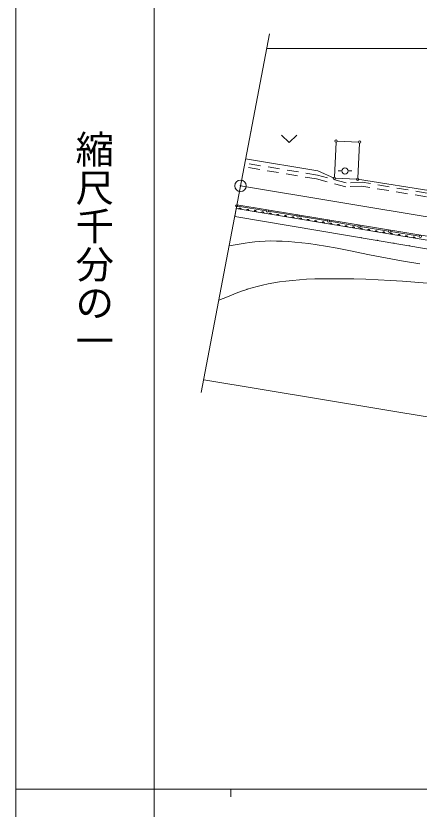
# Model space of a CAD drawing. Units: millimetres, scale not verified. Extents: x 40000 to 680000, y 20000 to 380000.
# Drawn here: x 40000 to 92525, y 202409 to 305897 of the extents above; entities that cross this region are included whole.
import ezdxf
from ezdxf.enums import TextEntityAlignment as Align

# ---------------------------------------------------------------- set-up
doc = ezdxf.new("R2010")
doc.units = ezdxf.units.MM
doc.header["$LTSCALE"] = 1000
doc.linetypes.add('DASHED', pattern=[7.5, 6, -1.5])
doc.linetypes.add('USER1', pattern=[2.5, 1.5, -1])
for name, color, linetype, lineweight in [('M-BGD', 7, 'Continuous', 13), ('M-BMK', 2, 'Continuous', 13), ('M-BMK-SRVR', 3, 'Continuous', 13), ('M-OTRS', 6, 'Continuous', 13), ('M-STR-HTXT', 7, 'Continuous', 13), ('M-TTL', 2, 'Continuous', 13), ('M-TTL-BAND', 7, 'Continuous', 13)]:
    doc.layers.add(name, color=color, linetype=linetype, lineweight=lineweight)
doc.styles.add('@ＭＳ ゴシック', font='')
doc.styles.get('@ＭＳ ゴシック').set_extended_font_data('@MS Gothic')

msp = doc.modelspace()

# ---------------------------------------------------------------- linework, layer by layer
at = {"layer": 'M-BGD', "linetype": 'DASHED'}
for p, q in [((70820, 291946), (70834, 291938)), ((70626, 290926), (70691, 290891))]:
    msp.add_line(p, q, dxfattribs=at)
at = {"layer": 'M-BGD'}
for p, q in [((81701, 289421), (81484, 284867)), ((84627, 289432), (81858, 289564)), ((84529, 284722), (84769, 289275)), ((69925, 287230), (79347, 285692)), ((79347, 285692), (81477, 284717)), ((82497, 285675), (81997, 285692)), ((83246, 285664), (83746, 285666)), ((81627, 284710), (84371, 284579)), ((84521, 284572), (115772, 279616)), ((68501, 279720), (68785, 281218)), ((122902, 271762), (68701, 280774)), ((122903, 271762), (68701, 280774)), ((122985, 272255), (68794, 281265)), ((68914, 281091), (72602, 280475)), ((68501, 279720), (94028, 275406)), ((72898, 280426), (76586, 279811)), ((76882, 279761), (80570, 279146)), ((80866, 279097), (84554, 278481)), ((84850, 278432), (88538, 277816)), ((88834, 277767), (92522, 277152)), ((64363, 257893), (64366, 257912))]:
    msp.add_line(p, q, dxfattribs=at)
at = {"layer": 'M-BGD', "linetype": 'USER1'}
for p, q in [((79269, 285118), (69823, 286692)), ((79162, 284629), (69729, 286197)), ((82959, 283596), (79162, 284629)), ((83014, 284099), (79269, 285118)), ((85060, 283690), (82959, 283596)), ((85091, 284192), (83014, 284099)), ((130480, 276102), (85060, 283690)), ((130563, 276595), (85091, 284192))]:
    msp.add_line(p, q, dxfattribs=at)
at = {"layer": 'M-BGD'}
for points in [[(74600, 290319), (75600, 289374), (76600, 290319)], [(69046, 280717), (69064, 280749), (69086, 280774), (69120, 280802), (69155, 280815), (69192, 280819), (69237, 280812), (69271, 280796), (69300, 280772), (69324, 280735), (69337, 280703), (69342, 280667)], [(70031, 280553), (70049, 280585), (70072, 280611), (70105, 280638), (70141, 280651), (70177, 280655), (70223, 280648), (70256, 280632), (70286, 280608), (70309, 280571), (70322, 280539), (70327, 280503)], [(71017, 280389), (71034, 280421), (71057, 280447), (71091, 280475), (71126, 280487), (71163, 280492), (71208, 280484), (71241, 280468), (71271, 280445), (71295, 280407), (71307, 280375), (71313, 280340)], [(72002, 280225), (72020, 280257), (72042, 280283), (72076, 280311), (72112, 280323), (72148, 280328), (72194, 280320), (72227, 280304), (72257, 280281), (72280, 280243), (72293, 280212), (72298, 280176)], [(72988, 280061), (73005, 280093), (73028, 280119), (73061, 280147), (73097, 280159), (73133, 280164), (73179, 280156), (73212, 280140), (73242, 280117), (73265, 280080), (73278, 280048), (73284, 280012)], [(73973, 279897), (73991, 279929), (74013, 279955), (74047, 279983), (74082, 279995), (74119, 280000), (74165, 279992), (74198, 279976), (74227, 279953), (74251, 279916), (74264, 279884), (74269, 279848)], [(74959, 279733), (74976, 279765), (74999, 279791), (75032, 279819), (75068, 279832), (75104, 279836), (75150, 279829), (75183, 279812), (75213, 279789), (75236, 279752), (75249, 279720), (75255, 279684)], [(75944, 279570), (75962, 279602), (75984, 279627), (76018, 279655), (76053, 279668), (76090, 279672), (76136, 279665), (76169, 279649), (76198, 279625), (76222, 279588), (76235, 279556), (76240, 279520)], [(76930, 279406), (76947, 279438), (76970, 279464), (77003, 279492), (77039, 279504), (77075, 279508), (77121, 279501), (77154, 279485), (77184, 279461), (77207, 279424), (77220, 279392), (77226, 279356)], [(77915, 279242), (77933, 279274), (77955, 279300), (77989, 279328), (78024, 279340), (78061, 279345), (78107, 279337), (78140, 279321), (78169, 279298), (78193, 279260), (78206, 279228), (78211, 279193)], [(78901, 279078), (78918, 279110), (78941, 279136), (78974, 279164), (79010, 279176), (79046, 279181), (79092, 279173), (79125, 279157), (79155, 279134), (79178, 279096), (79191, 279065), (79197, 279029)], [(79886, 278914), (79904, 278946), (79926, 278972), (79960, 279000), (79995, 279012), (80032, 279017), (80078, 279009), (80111, 278993), (80140, 278970), (80164, 278933), (80177, 278901), (80182, 278865)], [(80872, 278750), (80889, 278782), (80912, 278808), (80945, 278836), (80981, 278848), (81017, 278853), (81063, 278845), (81096, 278829), (81126, 278806), (81149, 278769), (81162, 278737), (81168, 278701)], [(81857, 278586), (81875, 278618), (81897, 278644), (81931, 278672), (81966, 278685), (82003, 278689), (82049, 278682), (82082, 278665), (82111, 278642), (82135, 278605), (82148, 278573), (82153, 278537)], [(82843, 278423), (82860, 278455), (82883, 278481), (82916, 278508), (82952, 278521), (82988, 278525), (83034, 278518), (83067, 278502), (83097, 278478), (83120, 278441), (83133, 278409), (83139, 278373)], [(83828, 278259), (83846, 278291), (83868, 278317), (83902, 278345), (83937, 278357), (83974, 278361), (84020, 278354), (84053, 278338), (84082, 278315), (84106, 278277), (84119, 278245), (84124, 278209)], [(84814, 278095), (84831, 278127), (84854, 278153), (84887, 278181), (84923, 278193), (84959, 278198), (85005, 278190), (85038, 278174), (85068, 278151), (85091, 278113), (85104, 278082), (85110, 278046)], [(85799, 277931), (85817, 277963), (85839, 277989), (85873, 278017), (85908, 278029), (85945, 278034), (85991, 278026), (86024, 278010), (86053, 277987), (86077, 277949), (86090, 277918), (86095, 277882)], [(86785, 277767), (86802, 277799), (86825, 277825), (86858, 277853), (86894, 277865), (86930, 277870), (86976, 277862), (87009, 277846), (87039, 277823), (87062, 277786), (87075, 277754), (87081, 277718)], [(87770, 277603), (87788, 277635), (87810, 277661), (87844, 277689), (87879, 277701), (87916, 277706), (87961, 277698), (87995, 277682), (88024, 277659), (88048, 277622), (88061, 277590), (88066, 277554)], [(88756, 277439), (88773, 277471), (88796, 277497), (88829, 277525), (88865, 277538), (88901, 277542), (88947, 277535), (88980, 277518), (89010, 277495), (89033, 277458), (89046, 277426), (89051, 277390)], [(89741, 277276), (89758, 277308), (89781, 277334), (89815, 277361), (89850, 277374), (89887, 277378), (89932, 277371), (89965, 277355), (89995, 277331), (90019, 277294), (90031, 277262), (90037, 277226)], [(67773, 275879), (68815, 276078), (69857, 276256), (70447, 276340), (71109, 276416), (71781, 276472), (72483, 276510), (73186, 276527), (73940, 276526), (74694, 276504), (75508, 276459), (76333, 276393), (77248, 276299), (78164, 276184), (79240, 276028), (80326, 275849), (81851, 275571), (83376, 275273), (86047, 274737), (88147, 274332), (90245, 273949), (92609, 273538)], [(90726, 277112), (90744, 277144), (90767, 277170), (90800, 277198), (90836, 277210), (90872, 277214), (90918, 277207), (90951, 277191), (90981, 277168), (91004, 277130), (91017, 277098), (91022, 277062)], [(91712, 276948), (91729, 276980), (91752, 277006), (91786, 277034), (91821, 277046), (91858, 277051), (91903, 277043), (91936, 277027), (91966, 277004), (91989, 276966), (92002, 276935), (92008, 276899)], [(66429, 268787), (67547, 269257), (68679, 269712), (69381, 269974), (70088, 270215), (70116, 270225), (70773, 270426), (71435, 270607), (72131, 270777), (72841, 270929), (73596, 271069), (74356, 271190), (75180, 271300), (76017, 271391), (76939, 271470), (77875, 271530), (78944, 271577), (80026, 271604), (82403, 271609), (84007, 271583), (85606, 271538), (87201, 271472), (88791, 271387), (90378, 271282), (91972, 271156), (93562, 271011)]]:
    msp.add_lwpolyline(points, dxfattribs=at)
for centre, radius in [((81708, 289571), 150), ((84777, 289425), 150), ((84777, 289425), 150), ((82871, 285662), 400), ((81477, 284717), 150), ((81477, 284717), 150), ((84521, 284572), 150), ((68766, 281116), 150), ((72750, 280451), 150), ((76734, 279786), 150), ((80718, 279121), 150), ((84702, 278456), 150), ((88686, 277792), 150), ((92670, 277127), 150)]:
    msp.add_circle(centre, radius, dxfattribs=at)
for centre, start, end in [((82886, 277240), 63.61335, 97.19946), ((84983, 276921), 5.57246, 155.24035), ((87080, 276602), 122.337, 196.13569), ((87080, 276602), 324.67711, 38.83474), ((89177, 276283), 160.03057, 1.14117), ((91275, 275964), 192.89944, 328.2723)]:
    msp.add_arc(centre, 50, start, end, dxfattribs=at)
at = {"layer": 'M-BMK'}
for p, q in [((73017, 303534), (64145, 256744)), ((194680, 262899), (69262, 283732))]:
    msp.add_line(p, q, dxfattribs=at)
at = {"layer": 'M-BMK-SRVR'}
for radius in [750, 22.5]:
    msp.add_circle((69262, 283732), radius, dxfattribs=at)
at = {"layer": 'M-OTRS'}
for radius in [50, 1.5]:
    msp.add_circle((69262, 283732), radius, dxfattribs=at)
at = {"layer": 'M-STR-HTXT'}
for p, q in [((72656, 301631), (372300, 301631)), ((193742, 236957), (64465, 258431))]:
    msp.add_line(p, q, dxfattribs=at)
at = {"layer": 'M-TTL'}
msp.add_line((40000, 380000), (40000, 20000), dxfattribs=at)
at = {"layer": 'M-TTL-BAND'}
for p, q in [((58000, 370000), (58000, 20000)), ((40000, 205000), (579000, 205000)), ((68000, 205000), (68000, 204000))]:
    msp.add_line(p, q, dxfattribs=at)

# ---------------------------------------------------------------- texts
at = {"layer": 'M-TTL-BAND', "style": '@ＭＳ ゴシック'}
msp.add_text('縮尺千分の一', height=3666, rotation=270, dxfattribs=at).set_placement((47277, 291030), align=Align.BOTTOM_LEFT)

doc.saveas('drawing.dxf')
